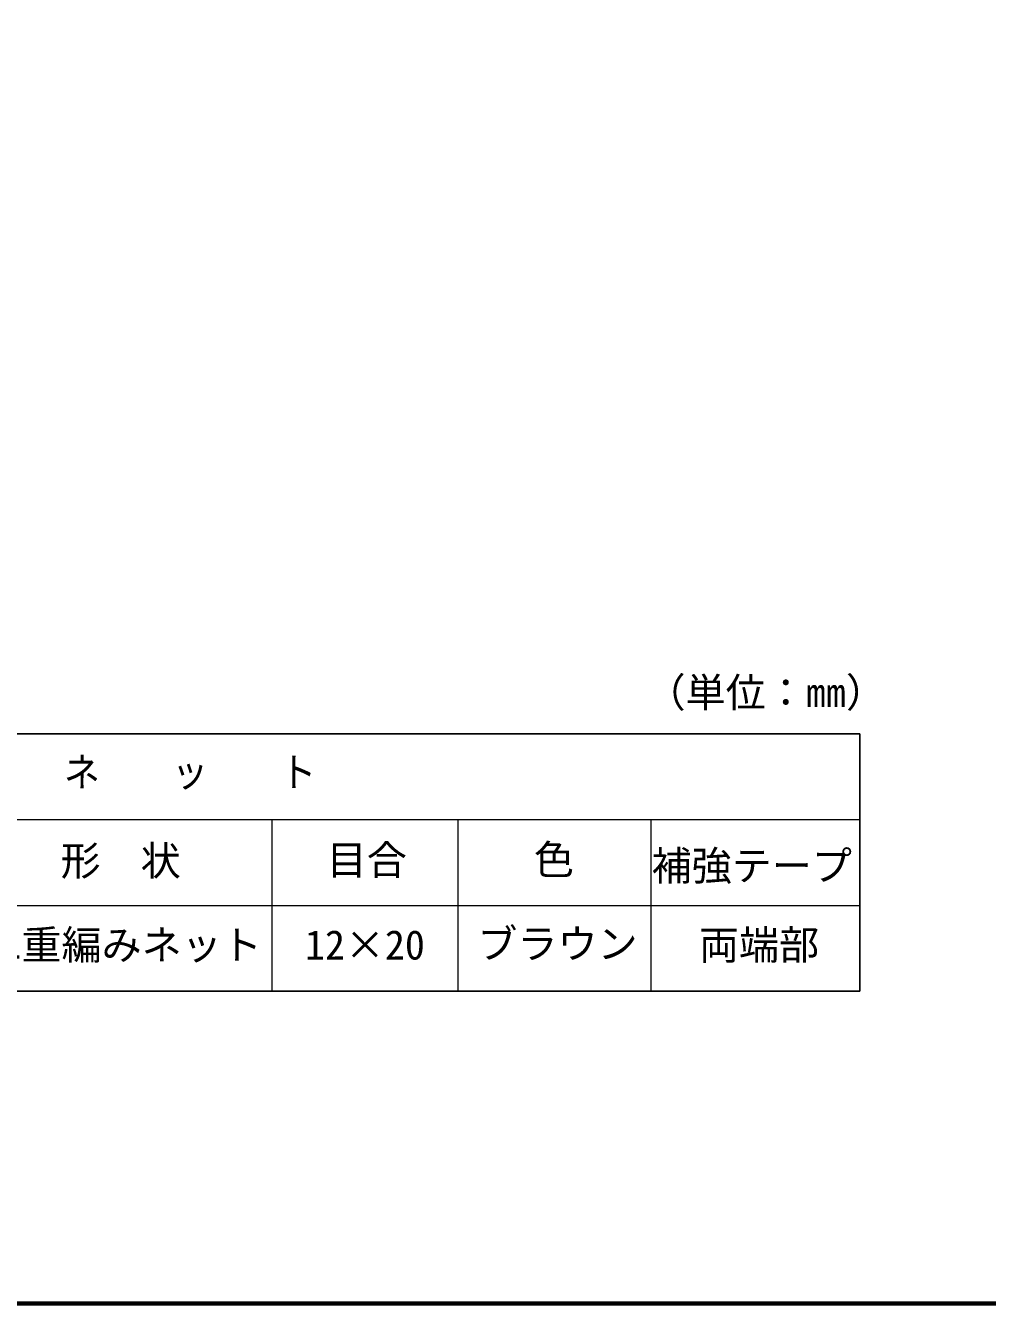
# Model space of a CAD drawing. Units: millimetres, scale not verified. Extents: x 200 to 8200, y 200 to 5838.
# Drawn here: x 2519 to 4200, y 200 to 2433 of the extents above; entities that cross this region are included whole.
import ezdxf
from ezdxf.enums import TextEntityAlignment as Align

# ---------------------------------------------------------------- set-up
doc = ezdxf.new("R2010")
doc.units = ezdxf.units.MM
doc.header["$LTSCALE"] = 20
for name, color, linetype, lineweight in [('C-MTR-FRAM', 5, 'Continuous', 25), ('C-MTR-LINE', 5, 'Continuous', 13), ('C-STR-DIM', 1, 'Continuous', 13), ('C-TTL', 2, 'Continuous', 70)]:
    doc.layers.add(name, color=color, linetype=linetype, lineweight=lineweight)
doc.layers.add('C-MTR-TXT', color=5, linetype='Continuous')
doc.styles.add('ＭＳ ゴシック', font='')
doc.styles.get('ＭＳ ゴシック').set_extended_font_data('MS Gothic')

msp = doc.modelspace()

# ---------------------------------------------------------------- linework, layer by layer
at = {"layer": 'C-MTR-FRAM'}
for p, q in [((635.64, 1195.52), (3976.84, 1195.52)), ((3976.84, 1195.52), (3976.84, 745.52))]:
    msp.add_line(p, q, dxfattribs=at)
at = {"layer": 'C-MTR-LINE'}
for p, q in [((2420.27, 1045.52), (2949.87, 1045.52)), ((2949.87, 1045.52), (3274.44, 1045.52)), ((2949.87, 1045.52), (2949.87, 745.52)), ((3274.44, 1045.52), (3611.8, 1045.52)), ((3274.44, 1045.52), (3274.44, 745.52)), ((3611.8, 1045.52), (3976.84, 1045.52)), ((3611.8, 1045.52), (3611.8, 745.52)), ((635.64, 895.52), (3976.84, 895.52))]:
    msp.add_line(p, q, dxfattribs=at)
at = {"layer": 'C-STR-DIM', "color": 5, "lineweight": 25}
msp.add_line((635.64, 745.52), (3976.84, 745.52), dxfattribs=at)
at = {"layer": 'C-TTL'}
msp.add_lwpolyline([(200, 200), (8200, 200), (8200, 5740), (200, 5740)], close=True, dxfattribs=at)

# ---------------------------------------------------------------- texts
at = {"layer": 'C-MTR-TXT', "style": 'ＭＳ ゴシック', "width": 0.9}
msp.add_text('ネ\u3000\u3000ッ\u3000\u3000ト', height=51.32, dxfattribs=at).set_placement((2586.37, 1087.61), align=Align.BOTTOM_LEFT)
at = {"layer": 'C-STR-DIM', "color": 5, "style": 'ＭＳ ゴシック'}
for s, p in [('（単位：㎜）', (3602.72, 1226.61)), ('形\u3000状', (2580.54, 932.43))]:
    msp.add_text(s, height=51.32, dxfattribs=at).set_placement(p, align=Align.BOTTOM_LEFT)
for s, p in [('目合', (3115.58, 933.97)), ('色', (3442.58, 934.51)), ('補強テープ', (3788.22, 923.84)), ('二重編みネット', (2687.24, 785.52)), ('12×20', (3112.4, 785.52)), ('ブラウン', (3448.73, 787.5)), ('両端部', (3800.91, 785.52))]:
    msp.add_text(s, height=51.32, dxfattribs=at).set_placement(p, align=Align.BOTTOM_CENTER)

doc.saveas('drawing.dxf')
